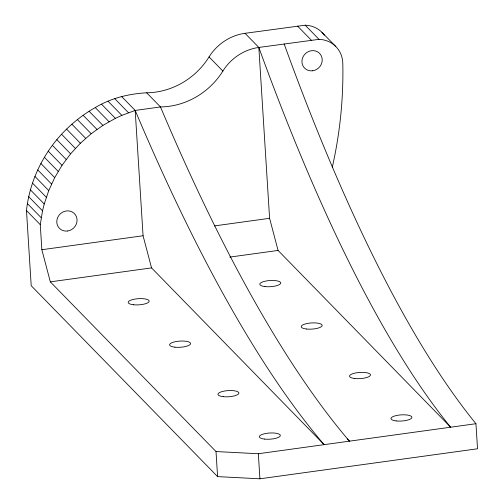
<?xml version="1.0" encoding="UTF-8"?>
<svg xmlns="http://www.w3.org/2000/svg" width="504" height="504" viewBox="0 0 504 504"><rect width="100%" height="100%" fill="white"/><g stroke="black" fill="none" stroke-linecap="round" stroke-linejoin="round"><path stroke-width="0.76" d="M284.143 43.955A1546.606 362.622 82.1 0 0 475.952 423.713L477.527 448.774L259.919 478.8L217.589 476.614L31.198 285.711L26.473 210.514C29.509 182.171 42.26 155.163 61.557 134.253C71.341 123.707 82.738 114.673 95.25 107.573C110.848 98.167 128.583 93.82 146.683 92.799A71.631 66.37 -44.3 0 0 209.066 56.92A48.025 44.497 -44.3 0 1 245.032 33.302L305.191 25.2A27.644 25.616 -44.3 0 1 324.362 35.179M217.589 476.614L216.014 451.553L50.331 281.856L41.851 249.719L40.276 224.658L42.531 210.842L44.226 204.007L48.743 190.581L54.697 177.635L62.024 165.331L70.617 153.815L80.382 143.231L91.192 133.724L102.904 125.395L115.385 118.364L121.861 115.366L135.185 110.433L160.486 106.942A71.631 66.37 -44.3 0 0 222.875 71.064A48.025 44.497 -44.3 0 1 258.836 47.445L319 39.343A27.644 25.616 -44.3 0 1 342.802 63.334C343.577 98.267 339.973 133.276 332.275 167.353M41.851 249.719L143.067 235.759L151.547 267.895L324.129 444.66A1919.308 450.009 82.1 0 1 135.185 110.433L121.376 96.289M214.307 225.931L269.59 218.301L278.069 250.438L450.652 427.203A1546.606 362.622 82.1 0 1 258.836 47.445L245.032 33.302M50.331 281.856L151.547 267.895M229.799 257.097L278.069 250.438M216.014 451.553L258.338 453.732L475.952 423.713M321.98 32.363L335.784 46.507M305.191 25.2L319 39.343M297.536 26.063L311.346 40.2M209.066 56.92L222.875 71.064M146.683 92.799L160.486 106.942A1919.308 450.009 82.1 0 0 349.436 441.17L347.237 438.915M114.66 98.576L128.463 112.72M108.051 101.222L121.861 115.366M101.575 104.227L115.385 118.364M95.25 107.573L109.059 121.716M89.101 111.258L102.904 125.395M83.135 115.265L96.944 129.402M77.383 119.58L91.192 133.724M71.858 124.192L85.661 138.335M66.578 129.093L80.382 143.231M61.557 134.253L75.361 148.397M56.813 139.671L70.617 153.815M52.359 145.322L66.169 159.466M48.214 151.187L62.024 165.331M44.39 157.254L58.193 171.392M40.893 163.498L54.697 177.635M37.737 169.898L51.547 184.042M34.94 176.444L48.743 190.581M32.495 183.103L46.305 197.247M30.423 189.863L44.226 204.007M28.722 196.699L42.531 210.842M27.405 203.591L41.208 217.734M26.473 210.514L40.276 224.658M258.836 47.445L269.59 218.301M258.338 453.732L259.919 478.8M135.185 110.433L143.067 235.759M396.213 420.935A10.508 3.093 -3.6 0 0 411.907 417.331A10.508 3.093 -3.6 0 0 396.131 415.579A10.508 3.093 -3.6 0 0 396.213 420.935M223.215 396.667A10.508 3.093 -3.6 0 0 238.909 393.063A10.508 3.093 -3.6 0 0 223.133 391.312A10.508 3.093 -3.6 0 0 223.215 396.667M354.791 378.51A10.508 3.093 -3.6 0 0 370.49 374.907A10.508 3.093 -3.6 0 0 354.709 373.155A10.508 3.093 -3.6 0 0 354.791 378.51M264.632 439.091A10.508 3.093 -3.6 0 0 280.331 435.488A10.508 3.093 -3.6 0 0 264.55 433.73A10.508 3.093 -3.6 0 0 264.632 439.091M174.888 347.174A10.508 3.093 -3.6 0 0 190.588 343.571A10.508 3.093 -3.6 0 0 174.806 341.813A10.508 3.093 -3.6 0 0 174.888 347.174M306.47 329.017A10.508 3.093 -3.6 0 0 322.169 325.414A10.508 3.093 -3.6 0 0 306.388 323.663A10.508 3.093 -3.6 0 0 306.47 329.017M133.472 304.75A10.508 3.093 -3.6 0 0 149.165 301.146A10.508 3.093 -3.6 0 0 133.39 299.389A10.508 3.093 -3.6 0 0 133.472 304.75M265.054 286.593A10.508 3.093 -3.6 0 0 280.747 282.99A10.508 3.093 -3.6 0 0 264.972 281.238A10.508 3.093 -3.6 0 0 265.054 286.593M67.555 231.008A10.508 9.74 -44.3 0 0 75.373 214.761A10.508 9.74 -44.3 0 0 57.84 217.18A10.508 9.74 -44.3 0 0 67.555 231.008M312.707 70.774A10.508 9.74 -44.3 0 0 320.525 54.526A10.508 9.74 -44.3 0 0 302.992 56.946A10.508 9.74 -44.3 0 0 312.707 70.774"/></g></svg>
